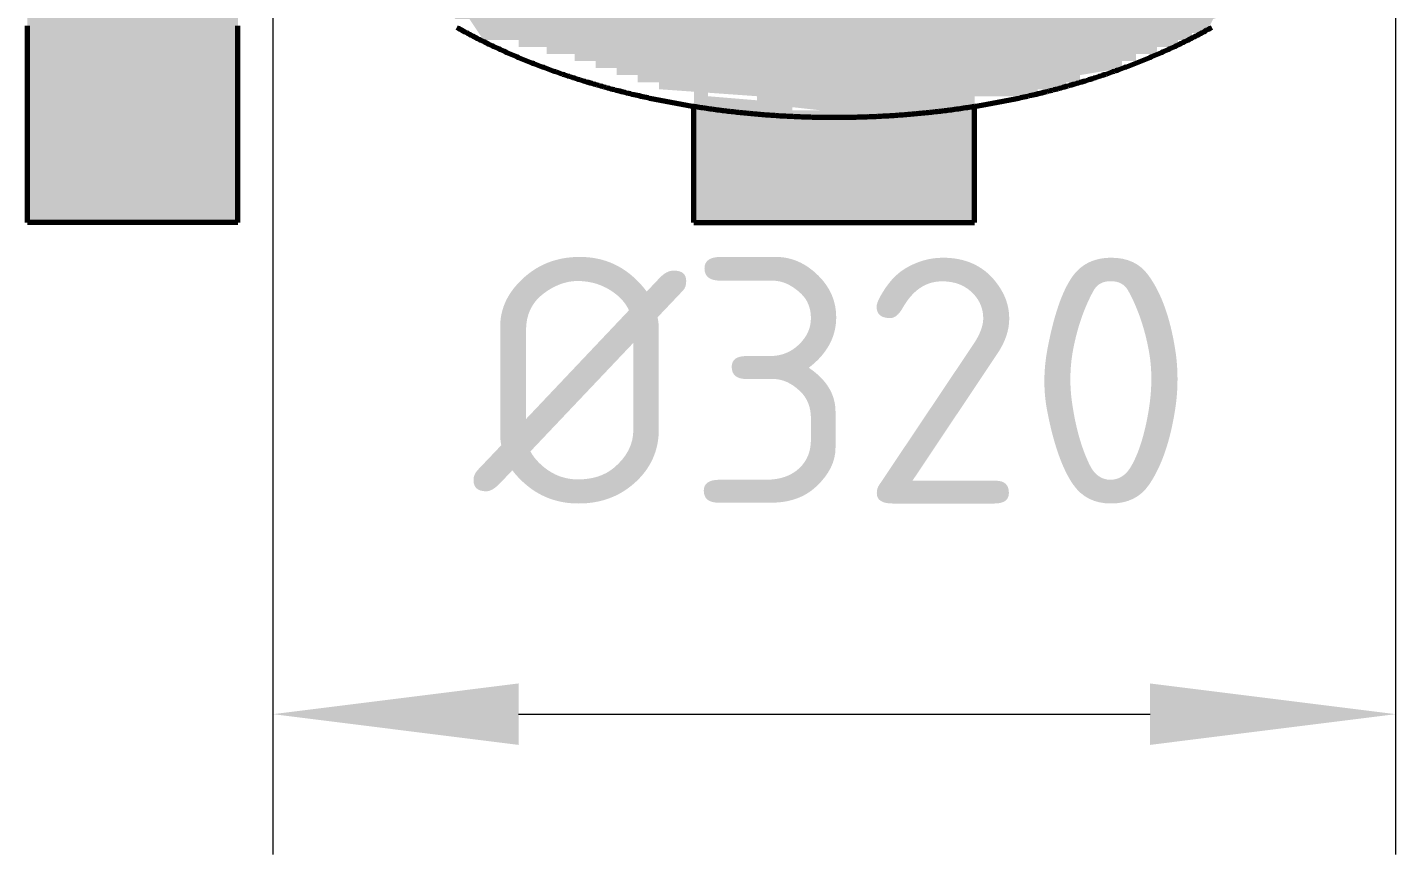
# Model space of a CAD drawing. Header units: millimetres. Extents: x 0 to 420, y 0 to 297.
# Drawn here: x 81.5 to 101, y 167.25 to 179.03 of the extents above; entities that cross this region are included whole.
import ezdxf

# ---------------------------------------------------------------- set-up
doc = ezdxf.new("R2010")
doc.units = ezdxf.units.MM
for name, color, linetype, lineweight in [('01-VISIBLE', 7, 'CONTINUOUS', 70), ('04-COTA', 3, 'CONTINUOUS', 18), ('13-GRAFICA', 30, 'CONTINUOUS', 18)]:
    doc.layers.add(name, color=color, linetype=linetype, lineweight=lineweight)
doc.styles.add('ISO3098', font='isocpeur.ttf')
doc.dimstyles.new('FLAMA-IRAM', dxfattribs={"dimtxt": 3.5, "dimasz": 3.5, "dimexe": 2, "dimexo": 1.5, "dimgap": 1, "dimtad": 1, "dimdec": 1, "dimtxsty": 'ISO3098', "dimblk": 'IRAM_FLECHA', "dimblk1": 'IRAM_FLECHA', "dimblk2": 'IRAM_FLECHA', "dimcen": 2.5, "dimclrd": 256, "dimclre": 256, "dimclrt": 256, "dimazin": 3, "dimtfac": 1, "dimtmove": 0, "dimatfit": 3, "dimlwd": 18, "dimlwe": 18})

# ---------------------------------------------------------------- blocks, each defined once
blk = doc.blocks.new('IRAM_FLECHA')
blk.add_solid([(0, 0), (-1, 0.125), (-1, -0.125)])

msp = doc.modelspace()

# ---------------------------------------------------------------- hatches: boundary and pattern name
at = {"layer": '13-GRAFICA', "true_color": 0x202020}
h = msp.add_hatch(color=7, dxfattribs=at)
h.dxf.hatch_style = 1
h.paths.add_polyline_path([(81.5, 176.25), (81.5, 193.75), (84.5, 193.75), (84.5, 176.25)])
at = {"layer": '13-GRAFICA', "true_color": 0xb21820}
h = msp.add_hatch(color=7, dxfattribs=at)
h.dxf.hatch_style = 1
h.paths.add_polyline_path([(92.8, 177.75), (92.8, 177.85), (91.9, 177.95), (91.9, 178.05), (90.5, 178.15), (90.5, 178.25), (90.2, 178.25), (90.2, 178.35), (89.9, 178.35), (89.9, 178.45), (89.6, 178.45), (89.6, 178.55), (89.3, 178.55), (89.3, 178.65), (88.9, 178.65), (88.9, 178.75), (88.5, 178.75), (88.5, 178.85), (88, 178.85), (87.8, 179.15), (87.6, 179.15), (87.3, 179.55), (87.1, 179.55), (86.8, 179.95), (86.6, 179.95), (86.3, 180.35), (86, 180.45), (86, 180.65), (85.9, 180.65), (85.9, 180.85), (85.8, 180.85), (85.8, 181.05), (85.7, 181.05), (85.7, 181.25), (85.6, 181.25), (85.6, 181.45), (85.5, 181.45), (85.5, 181.65), (85.4, 181.65), (85.4, 181.95), (85.3, 181.95), (85.3, 182.15), (85.2, 182.15), (85.2, 182.35), (85.1, 182.35), (85.1, 182.55), (85, 182.55), (85.1, 182.95), (100.9, 182.95), (100.9, 182.75), (101, 182.75), (101, 182.15), (100.9, 182.15), (100.9, 181.75), (100.8, 181.75), (100.8, 181.55), (100.7, 181.55), (100.6, 181.05), (100.4, 180.95), (100.4, 180.75), (100.2, 180.65), (100.2, 180.45), (100.1, 180.45), (99.5, 179.75), (99.3, 179.75), (99.2, 179.55), (99, 179.55), (98.9, 179.35), (98.7, 179.35), (98.7, 179.25), (98.4, 179.15), (98.3, 178.95), (98.1, 178.95), (98.1, 178.85), (97.9, 178.85), (97.9, 178.75), (97.6, 178.75), (97.6, 178.65), (97.3, 178.65), (97.3, 178.55), (97.1, 178.55), (97.1, 178.45), (96.5, 178.35), (96.5, 178.25), (96.3, 178.25), (96.3, 178.15), (95.9, 178.15), (95.9, 178.05), (95, 178.05), (95, 177.95), (94.2, 177.95), (94.2, 177.85)])
h = msp.add_hatch(color=7, dxfattribs=at)
h.dxf.hatch_style = 1
h.paths.add_polyline_path([(95, 176.25), (91, 176.25), (91, 178.15), (91.2, 178.15), (91.2, 178.05), (92.4, 177.95), (92.4, 177.85), (92.8, 177.85), (92.8, 177.75), (94.2, 177.85), (94.2, 177.95), (95, 177.95)])

# ---------------------------------------------------------------- linework, layer by layer
at = {"layer": '01-VISIBLE'}
for p, q in [((91, 176.25), (91, 177.9065)), ((95, 176.25), (95, 177.9065)), ((84.5, 176.25), (81.5, 176.25)), ((91, 176.25), (95, 176.25))]:
    msp.add_line(p, q, dxfattribs=at)
for points in [[(81.5, 176.25), (81.5, 176.2937), (81.5, 176.3375), (81.5, 176.3812), (81.5, 176.425), (81.5, 176.4688), (81.5, 176.5125), (81.5, 176.5563), (81.5, 176.6), (81.5, 176.6438), (81.5, 176.6875), (81.5, 176.7312), (81.5, 176.775), (81.5, 176.8187), (81.5, 176.8625), (81.5, 176.9062), (81.5, 176.95), (81.5, 176.9938), (81.5, 177.0375), (81.5, 177.0813), (81.5, 177.125), (81.5, 177.1687), (81.5, 177.2125), (81.5, 177.2562), (81.5, 177.3), (81.5, 177.3438), (81.5, 177.3875), (81.5, 177.4313), (81.5, 177.475), (81.5, 177.5188), (81.5, 177.5625), (81.5, 177.6062), (81.5, 177.65), (81.5, 177.6937), (81.5, 177.7375), (81.5, 177.7812), (81.5, 177.825), (81.5, 177.8688), (81.5, 177.9125), (81.5, 177.9563), (81.5, 178), (81.5, 178.0437), (81.5, 178.0875), (81.5, 178.1312), (81.5, 178.175), (81.5, 178.2188), (81.5, 178.2625), (81.5, 178.3063), (81.5, 178.35), (81.5, 178.3938), (81.5, 178.4375), (81.5, 178.4812), (81.5, 178.525), (81.5, 178.5687), (81.5, 178.6125), (81.5, 178.6562), (81.5, 178.7), (81.5, 178.7438), (81.5, 178.7875), (81.5, 178.8313), (81.5, 178.875), (81.5, 178.9187), (81.5, 178.9625), (81.5, 179.0062), (81.5, 179.05)], [(84.5, 176.25), (84.5, 176.2937), (84.5, 176.3375), (84.5, 176.3812), (84.5, 176.425), (84.5, 176.4688), (84.5, 176.5125), (84.5, 176.5563), (84.5, 176.6), (84.5, 176.6438), (84.5, 176.6875), (84.5, 176.7312), (84.5, 176.775), (84.5, 176.8187), (84.5, 176.8625), (84.5, 176.9062), (84.5, 176.95), (84.5, 176.9938), (84.5, 177.0375), (84.5, 177.0813), (84.5, 177.125), (84.5, 177.1687), (84.5, 177.2125), (84.5, 177.2562), (84.5, 177.3), (84.5, 177.3438), (84.5, 177.3875), (84.5, 177.4313), (84.5, 177.475), (84.5, 177.5188), (84.5, 177.5625), (84.5, 177.6062), (84.5, 177.65), (84.5, 177.6937), (84.5, 177.7375), (84.5, 177.7812), (84.5, 177.825), (84.5, 177.8688), (84.5, 177.9125), (84.5, 177.9563), (84.5, 178), (84.5, 178.0437), (84.5, 178.0875), (84.5, 178.1312), (84.5, 178.175), (84.5, 178.2188), (84.5, 178.2625), (84.5, 178.3063), (84.5, 178.35), (84.5, 178.3938), (84.5, 178.4375), (84.5, 178.4812), (84.5, 178.525), (84.5, 178.5687), (84.5, 178.6125), (84.5, 178.6562), (84.5, 178.7), (84.5, 178.7438), (84.5, 178.7875), (84.5, 178.8313), (84.5, 178.875), (84.5, 178.9187), (84.5, 178.9625), (84.5, 179.0062), (84.5, 179.05)], [(87.6211, 179.0307), (87.6436, 179.0181), (87.6661, 179.0057), (87.6887, 178.9933), (87.7113, 178.9809), (87.7339, 178.9687), (87.7566, 178.9565), (87.7793, 178.9444), (87.8021, 178.9324), (87.8249, 178.9204), (87.8477, 178.9085), (87.8706, 178.8967), (87.8935, 178.8849), (87.9165, 178.8732), (87.9394, 178.8616), (87.9625, 178.8501), (87.9855, 178.8386), (88.0086, 178.8272), (88.0317, 178.8159), (88.0549, 178.8046), (88.0781, 178.7934), (88.1013, 178.7823), (88.1245, 178.7712), (88.1478, 178.7603), (88.1711, 178.7493), (88.1945, 178.7385), (88.2179, 178.7277), (88.2413, 178.717), (88.2647, 178.7063), (88.2882, 178.6958), (88.3117, 178.6852), (88.3352, 178.6748), (88.3588, 178.6644), (88.3824, 178.6541), (88.406, 178.6439), (88.4297, 178.6337), (88.4533, 178.6236), (88.477, 178.6135), (88.5008, 178.6035), (88.5245, 178.5936), (88.5483, 178.5838), (88.5721, 178.574), (88.596, 178.5642), (88.6198, 178.5546), (88.6437, 178.545), (88.6677, 178.5355), (88.6916, 178.526), (88.7156, 178.5166), (88.7396, 178.5073), (88.7636, 178.498), (88.7876, 178.4888), (88.8117, 178.4796), (88.8358, 178.4705), (88.8599, 178.4615), (88.884, 178.4526), (88.9082, 178.4437), (88.9324, 178.4348), (88.9566, 178.4261), (88.9808, 178.4174), (89.0051, 178.4087), (89.0294, 178.4001), (89.0537, 178.3916), (89.078, 178.3831), (89.1023, 178.3747), (89.1267, 178.3664), (89.1511, 178.3581), (89.1755, 178.3499), (89.1999, 178.3417), (89.2243, 178.3336), (89.2488, 178.3256), (89.2733, 178.3176), (89.2978, 178.3097), (89.3223, 178.3019), (89.3468, 178.2941), (89.3714, 178.2863), (89.396, 178.2787), (89.4206, 178.2711), (89.4452, 178.2635), (89.4698, 178.256), (89.4945, 178.2486), (89.5191, 178.2412), (89.5438, 178.2339), (89.5685, 178.2266), (89.5932, 178.2194), (89.618, 178.2123), (89.6427, 178.2052), (89.6675, 178.1981), (89.6923, 178.1912), (89.7171, 178.1843), (89.7419, 178.1774), (89.7667, 178.1706), (89.7916, 178.1639), (89.8165, 178.1572), (89.8414, 178.1506), (89.8662, 178.144), (89.8912, 178.1375), (89.9161, 178.1311), (89.941, 178.1247), (89.966, 178.1183), (89.991, 178.1121), (90.0159, 178.1058), (90.0409, 178.0997), (90.066, 178.0936), (90.091, 178.0875), (90.116, 178.0815), (90.1411, 178.0756), (90.1661, 178.0697), (90.1912, 178.0639), (90.2163, 178.0581), (90.2414, 178.0524), (90.2665, 178.0467), (90.2917, 178.0411), (90.3168, 178.0356), (90.342, 178.0301), (90.3671, 178.0246), (90.3923, 178.0193), (90.4175, 178.0139), (90.4427, 178.0087), (90.4679, 178.0035), (90.4932, 177.9983), (90.5184, 177.9932), (90.5436, 177.9881), (90.5689, 177.9831), (90.5942, 177.9782), (90.6194, 177.9733), (90.6447, 177.9685), (90.67, 177.9637), (90.6953, 177.959), (90.7207, 177.9543), (90.746, 177.9497), (90.7713, 177.9451), (90.7967, 177.9406), (90.8221, 177.9362), (90.8474, 177.9318), (90.8728, 177.9274), (90.8982, 177.9232), (90.9236, 177.9189), (90.949, 177.9147), (90.9744, 177.9106), (90.9998, 177.9065), (91.0253, 177.9025), (91.0507, 177.8986), (91.0762, 177.8946), (91.1016, 177.8908), (91.1271, 177.887), (91.1526, 177.8832), (91.178, 177.8795), (91.2035, 177.8759), (91.229, 177.8723), (91.2545, 177.8687), (91.28, 177.8652), (91.3055, 177.8618), (91.3311, 177.8584), (91.3566, 177.8551), (91.3821, 177.8518), (91.4077, 177.8486), (91.4332, 177.8454), (91.4588, 177.8423), (91.4844, 177.8392), (91.5099, 177.8362), (91.5355, 177.8333), (91.5611, 177.8304), (91.5867, 177.8275), (91.6123, 177.8247), (91.6379, 177.822), (91.6635, 177.8193), (91.6891, 177.8166), (91.7147, 177.814), (91.7403, 177.8115), (91.766, 177.809), (91.7916, 177.8065), (91.8172, 177.8042), (91.8429, 177.8018), (91.8685, 177.7995), (91.8942, 177.7973), (91.9198, 177.7951), (91.9455, 177.793), (91.9712, 177.7909), (91.9968, 177.7889), (92.0225, 177.7869), (92.0482, 177.785), (92.0739, 177.7832), (92.0995, 177.7813), (92.1252, 177.7796), (92.1509, 177.7779), (92.1766, 177.7762), (92.2023, 177.7746), (92.228, 177.773), (92.2537, 177.7715), (92.2794, 177.7701), (92.3051, 177.7687), (92.3308, 177.7673), (92.3566, 177.766), (92.3823, 177.7648), (92.408, 177.7636), (92.4337, 177.7624), (92.4594, 177.7613), (92.4852, 177.7603), (92.5109, 177.7593), (92.5366, 177.7583), (92.5624, 177.7574), (92.5881, 177.7566), (92.6138, 177.7558), (92.6396, 177.7551), (92.6653, 177.7544), (92.6911, 177.7537), (92.7168, 177.7531), (92.7425, 177.7526), (92.7683, 177.7521), (92.794, 177.7517), (92.8198, 177.7513), (92.8455, 177.751), (92.8713, 177.7507), (92.897, 177.7504), (92.9228, 177.7502), (92.9485, 177.7501), (92.9743, 177.75), (93, 177.75)], [(93, 177.75), (93.0257, 177.75), (93.0515, 177.7501), (93.0772, 177.7502), (93.103, 177.7504), (93.1287, 177.7506), (93.1545, 177.7509), (93.1802, 177.7512), (93.206, 177.7516), (93.2317, 177.7521), (93.2575, 177.7525), (93.2832, 177.7531), (93.3089, 177.7537), (93.3347, 177.7543), (93.3604, 177.755), (93.3862, 177.7557), (93.4119, 177.7565), (93.4376, 177.7574), (93.4634, 177.7583), (93.4891, 177.7592), (93.5148, 177.7602), (93.5406, 177.7613), (93.5663, 177.7624), (93.592, 177.7635), (93.6177, 177.7647), (93.6434, 177.766), (93.6692, 177.7673), (93.6949, 177.7686), (93.7206, 177.77), (93.7463, 177.7715), (93.772, 177.773), (93.7977, 177.7746), (93.8234, 177.7762), (93.8491, 177.7778), (93.8748, 177.7796), (93.9005, 177.7813), (93.9261, 177.7831), (93.9518, 177.785), (93.9775, 177.7869), (94.0032, 177.7889), (94.0288, 177.7909), (94.0545, 177.793), (94.0802, 177.7951), (94.1058, 177.7973), (94.1315, 177.7996), (94.1571, 177.8018), (94.1828, 177.8042), (94.2084, 177.8066), (94.234, 177.809), (94.2597, 177.8115), (94.2853, 177.814), (94.3109, 177.8166), (94.3365, 177.8193), (94.3621, 177.822), (94.3877, 177.8247), (94.4133, 177.8275), (94.4389, 177.8304), (94.4645, 177.8333), (94.4901, 177.8363), (94.5156, 177.8393), (94.5412, 177.8424), (94.5668, 177.8455), (94.5923, 177.8486), (94.6178, 177.8519), (94.6434, 177.8551), (94.6689, 177.8585), (94.6944, 177.8619), (94.72, 177.8653), (94.7455, 177.8688), (94.771, 177.8723), (94.7965, 177.8759), (94.822, 177.8796), (94.8474, 177.8833), (94.8729, 177.887), (94.8984, 177.8908), (94.9238, 177.8947), (94.9493, 177.8986), (94.9747, 177.9026), (95.0002, 177.9066), (95.0256, 177.9106), (95.051, 177.9148), (95.0764, 177.919), (95.1018, 177.9232), (95.1272, 177.9275), (95.1526, 177.9318), (95.1779, 177.9362), (95.2033, 177.9407), (95.2287, 177.9452), (95.254, 177.9497), (95.2793, 177.9543), (95.3046, 177.959), (95.33, 177.9637), (95.3553, 177.9685), (95.3806, 177.9733), (95.4058, 177.9782), (95.4311, 177.9832), (95.4564, 177.9881), (95.4816, 177.9932), (95.5068, 177.9983), (95.5321, 178.0035), (95.5573, 178.0087), (95.5825, 178.0139), (95.6077, 178.0193), (95.6329, 178.0246), (95.658, 178.0301), (95.6832, 178.0356), (95.7083, 178.0411), (95.7335, 178.0467), (95.7586, 178.0524), (95.7837, 178.0581), (95.8088, 178.0638), (95.8339, 178.0697), (95.8589, 178.0756), (95.884, 178.0815), (95.909, 178.0875), (95.9341, 178.0935), (95.9591, 178.0996), (95.9841, 178.1058), (96.0091, 178.112), (96.034, 178.1183), (96.059, 178.1246), (96.0839, 178.131), (96.1088, 178.1375), (96.1338, 178.144), (96.1587, 178.1505), (96.1835, 178.1572), (96.2084, 178.1638), (96.2333, 178.1706), (96.2581, 178.1774), (96.2829, 178.1842), (96.3077, 178.1911), (96.3325, 178.1981), (96.3573, 178.2051), (96.382, 178.2122), (96.4068, 178.2194), (96.4315, 178.2266), (96.4562, 178.2338), (96.4809, 178.2411), (96.5055, 178.2485), (96.5302, 178.256), (96.5548, 178.2635), (96.5794, 178.271), (96.604, 178.2786), (96.6286, 178.2863), (96.6532, 178.294), (96.6777, 178.3018), (96.7022, 178.3097), (96.7267, 178.3176), (96.7512, 178.3256), (96.7757, 178.3336), (96.8001, 178.3417), (96.8245, 178.3499), (96.8489, 178.3581), (96.8733, 178.3664), (96.8977, 178.3747), (96.922, 178.3831), (96.9463, 178.3916), (96.9706, 178.4001), (96.9949, 178.4087), (97.0192, 178.4173), (97.0434, 178.426), (97.0676, 178.4348), (97.0918, 178.4437), (97.1159, 178.4526), (97.1401, 178.4615), (97.1642, 178.4705), (97.1883, 178.4796), (97.2124, 178.4888), (97.2364, 178.498), (97.2604, 178.5073), (97.2844, 178.5166), (97.3084, 178.526), (97.3323, 178.5355), (97.3562, 178.545), (97.3801, 178.5546), (97.404, 178.5643), (97.4278, 178.574), (97.4517, 178.5838), (97.4755, 178.5936), (97.4992, 178.6036), (97.5229, 178.6135), (97.5466, 178.6236), (97.5703, 178.6337), (97.594, 178.6439), (97.6176, 178.6541), (97.6412, 178.6645), (97.6648, 178.6748), (97.6883, 178.6853), (97.7118, 178.6958), (97.7353, 178.7064), (97.7587, 178.717), (97.7821, 178.7278), (97.8055, 178.7385), (97.8288, 178.7494), (97.8522, 178.7603), (97.8754, 178.7713), (97.8987, 178.7824), (97.9219, 178.7935), (97.9451, 178.8047), (97.9683, 178.8159), (97.9914, 178.8273), (98.0145, 178.8387), (98.0375, 178.8501), (98.0605, 178.8617), (98.0835, 178.8733), (98.1065, 178.885), (98.1294, 178.8967), (98.1522, 178.9086), (98.1751, 178.9204), (98.1979, 178.9324), (98.2206, 178.9444), (98.2434, 178.9565), (98.2661, 178.9687), (98.2887, 178.981), (98.3113, 178.9933), (98.3339, 179.0057), (98.3564, 179.0182), (98.3789, 179.0307)]]:
    msp.add_lwpolyline(points, dxfattribs=at)

# ---------------------------------------------------------------- dimensions: what is measured, and where the dimension line sits
at = {"layer": '04-COTA'}
msp.add_linear_dim(base=(85, 169.25), p1=(85, 183), p2=(101, 183), dimstyle='FLAMA-IRAM', override={"dimlfac": 20, "dimpost": '%%c<>'}, dxfattribs=at).render()

doc.saveas('drawing.dxf')
